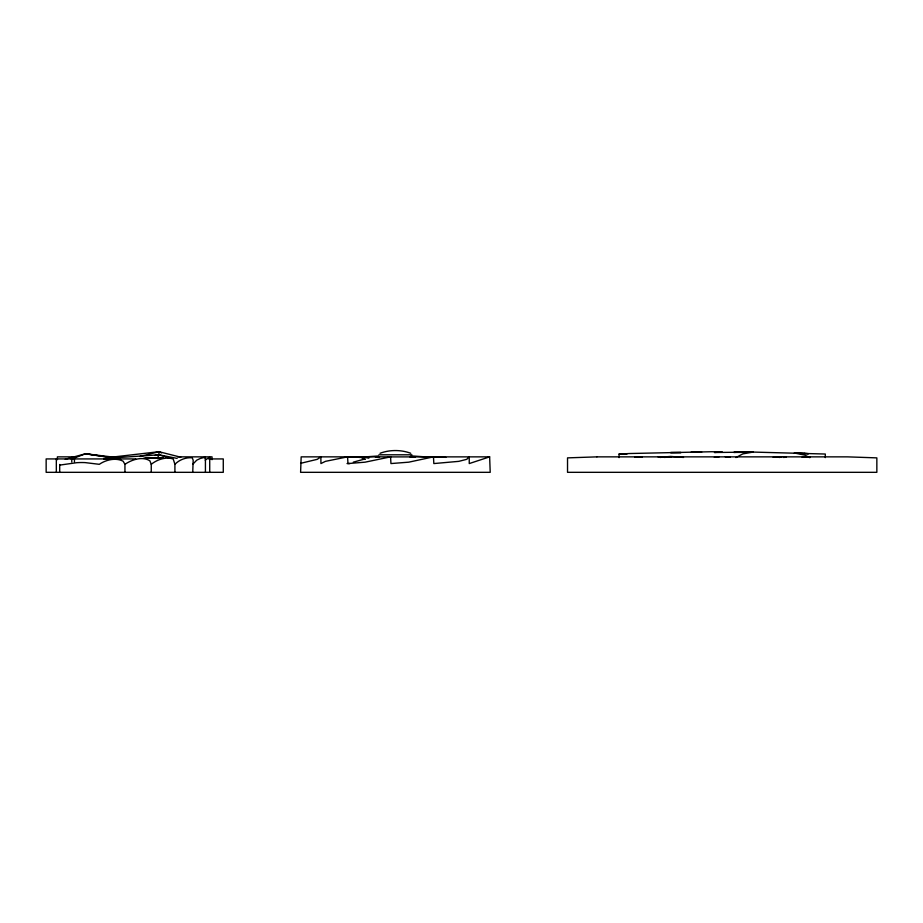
<?xml version="1.0" encoding="UTF-8"?>
<svg xmlns="http://www.w3.org/2000/svg" width="923" height="923" viewBox="0 0 923 923"><rect width="100%" height="100%" fill="white"/><g stroke="black" fill="none" stroke-linecap="round" stroke-linejoin="round"><path stroke-width="1.38" d="M192.734 472.322L193.172 460.231L192.261 457.808C185.938 457.208 179.316 459.758 174.909 464.315L174.909 472.322M205.114 458.431L205.425 457.554L204.733 457.289L200.222 458.512L196.703 460.196L192.734 464.315M157.279 458.581L158.941 454.797L158.941 451.705L110.737 457.289M151.257 472.322L151.257 464.315C157.083 459.573 165.863 456.539 173.212 458.985L174.909 464.315M205.206 460.092L209.717 457.185L209.717 472.322M111.325 459.377L113.552 457.889L158.941 454.797L177.135 458.396M124.94 472.322L124.94 464.315C131.666 459.712 142.43 456.02 149.872 460.819L151.257 464.315M735.943 457.566L742.807 453.885L753.122 452.074L825.3 454.035L825.3 457.623M489.64 456.862L469.253 463.565L469.23 456.862L466.726 459.331L458.789 461.35L433.833 463.565L433.475 456.862L408.785 462.169L390.948 463.565L390.567 456.862L301.163 456.862L300.598 472.322L490.205 472.322L489.64 456.862L389.61 456.908M380.057 453.285C389.679 449.639 401.124 449.639 410.747 453.285M71.244 459.216L85.493 453.77L116.333 457.496M363.593 459.331L353.29 462.169M300.598 463.323L317.258 459.331L320.881 456.862L320.927 463.565L325.438 461.35L347.567 456.862L347.983 463.565L365.104 462.169L390.567 456.862M65.256 459.25L85.493 453.77L116.333 458.35M139.777 456.516L158.941 451.705L180.793 457.208M779.324 457.496L781.931 456.862L773.174 457.289M783.696 457.496L786.315 456.862L784.273 457.289M425.838 457.416L434.352 456.862M59.695 465.111L76.667 462.7A307.555 153.772 -90 0 1 85.158 462.608L99.303 464.315C105.891 459.816 115.744 457.346 123.14 461.223L124.94 464.315M434.087 457.335L444.401 456.862M154.833 455.443L158.941 454.797L169.417 458.096M103.711 459.239L113.552 457.889L120.521 459.308M714.333 457.289L719.086 456.862M660.326 457.266L670.64 456.424L683.528 457.45M358.586 457.335L378.407 455.974M802.145 457.289L809.771 456.862M145.165 458.258L163.302 457.658M146.769 458.258L156.137 457.9M143.757 458.131L162.448 457.681M431.272 456.908L435.229 456.862M145.442 458.027L161.029 457.97M409.904 456.908L415.5 456.862M378.903 454.797L411.9 454.797M75.998 456.862L57.376 456.862L57.376 459.677M108.937 456.862L117.521 456.862M177.516 456.862L212.036 456.862L212.036 459.677M135.727 458.927L46.15 458.927L46.15 472.322L223.274 472.322L223.274 458.927L208.621 458.927M347.036 463.565L349.875 463.565M753.122 452.074L714.46 452.489L722.19 451.947L711.875 451.728L629.394 453.528L619.079 454.081L626.821 454.289L619.079 454.035L619.079 457.623M346.402 456.862L356.716 457.335M356.451 456.862L362.37 456.908L368.865 458.189M375.303 456.862L379.491 456.897M355.574 456.862L359.52 456.908L365.266 459.319L363.039 458.569M671.206 457.289L662.449 456.862L665.068 457.496M634.609 456.862L642.235 457.289M410.977 455.87L432.218 457.335M725.293 456.862L730.047 457.289M85.493 453.77L114.89 458.246M443.236 456.862L445.855 457.381M794.368 453.008L804.671 455.074L809.829 457.67M660.107 457.289L658.064 456.862L660.683 457.496M357.328 456.862L360.016 457.508M113.552 456.862L119.125 458.235M158.941 451.705L161.56 452.893M205.425 457.554L205.425 472.322M74.451 458.927L74.451 462.019M71.775 458.927L71.775 462.019M59.695 464.465L59.695 472.322M56.326 458.927L56.326 472.322M742.807 452.028L733.785 452.42L753.122 452.258L742.807 452.028M596.904 456.862L567.53 457.877L567.53 472.322L876.85 472.322L876.85 457.877L847.476 456.862L596.904 456.862M701.572 452.085L691.258 452.201L701.572 452.085M680.943 452.57L670.64 452.558L680.943 452.57M804.671 453.389L794.368 453.181L808.536 453.689L804.671 453.401"/></g></svg>
